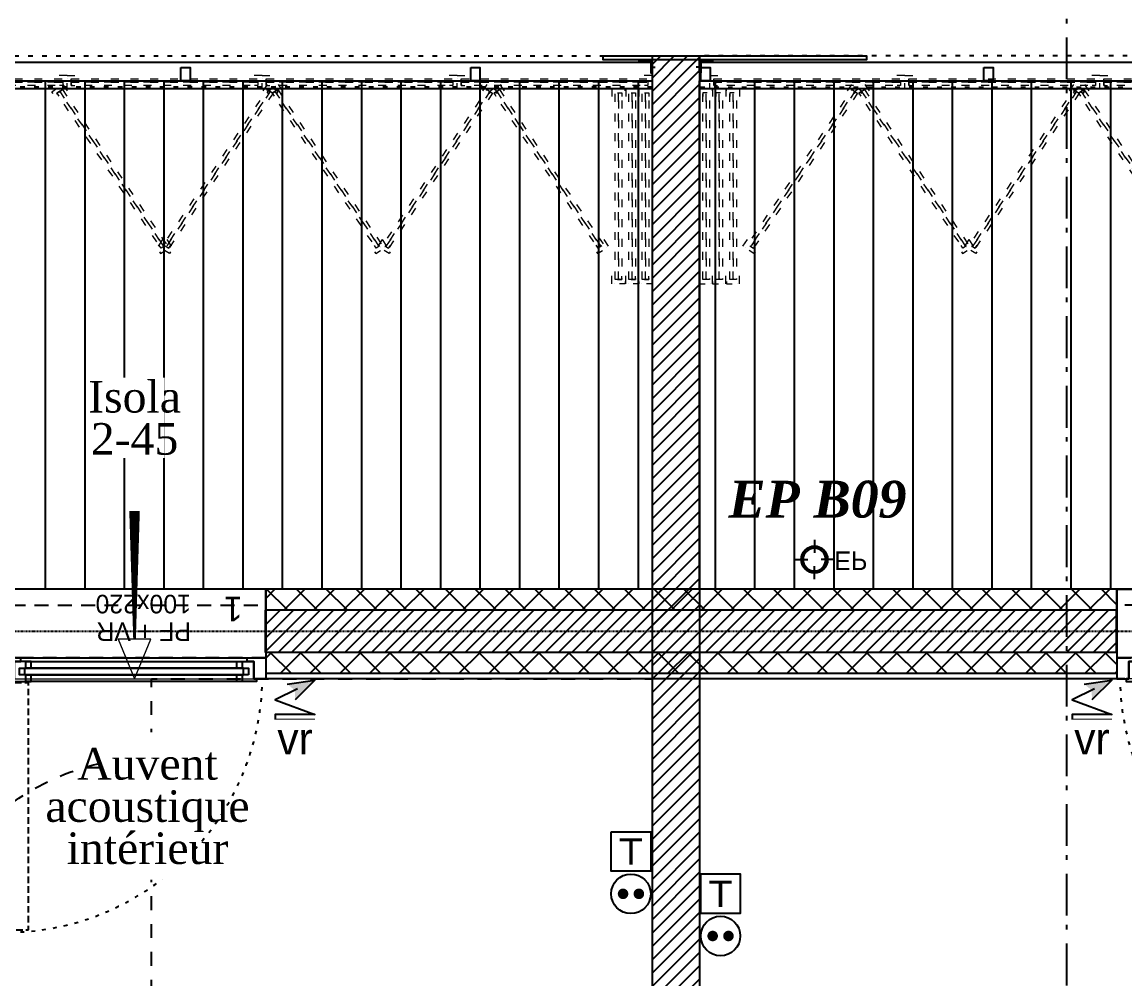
# Model space of a CAD drawing. Header units: centimetres. Extents: x 2191 to 12545, y -680 to 18662.
# Drawn here: x 11043.9 to 11462.5, y 4769.5 to 5132.6 of the extents above; entities that cross this region are included whole.
import ezdxf

# ---------------------------------------------------------------- set-up
doc = ezdxf.new("R2010")
doc.units = ezdxf.units.CM
for name, pattern in [('ACAD_ISO03W100', [0.295276, 0.11811, -0.177165]), ('Style de ligne -1', [0.41664, 0.20828, -0.20836]), ('Style de ligne -14', [0.147638, 0.098425, -0.049213]), ('Style de ligne -17', [0.347222, 0.20828, -0.138942]), ('Style de ligne -18', [0.164042, 0.054681, -0.109361]), ('Style de ligne -5', [0.20828, 0.069425, -0.138855]), ('Style de ligne -6', [1.04164, 0.625, -0.20828, 0.06943, -0.13893]), ('VW-01', [0.41656, 0.20828, -0.20828])]:
    doc.linetypes.add(name, pattern=pattern)
for name, color, linetype in [('B Aménagement intérieur', 252, 'Continuous'), ('B GÈnÈral_Hatch', 252, 'Continuous'), ('B Général', 252, 'Continuous'), ('C ANNOTATIONS-axes horizontaux', 252, 'Style de ligne -1'), ('C ANNOTATIONS-niveaux', 252, 'Continuous'), ('C ANNOTATIONS-prestations', 252, 'Continuous'), ('D SURFACES-shab', 252, 'Continuous'), ('Général', 252, 'Continuous'), ('prlm-EAU-EPEXT', 145, 'Continuous'), ('prlm-VMC', 93, 'Continuous')]:
    doc.layers.add(name, color=color, linetype=linetype)
for name, color, linetype, lineweight in [('B BATI-lumon', 252, 'Continuous', 20), ('prlm-ELEC-CFA', 1, 'Continuous', 25), ('prlm-ELEC-CFO', 1, 'Continuous', 25), ('w_.prlm-EAU-EPEXT', 252, 'Continuous', 18)]:
    doc.layers.add(name, color=color, linetype=linetype, lineweight=lineweight)
doc.styles.add('Eurostile', font='Eurosti.TTF')
doc.styles.add('Eurostile (bold)', font='Eurostib.TTF')
doc.styles.add('prlm-eau-ep', font='timesbi.ttf', dxfattribs={"height": 18})
doc.styles.add('prlm-elec-cfo', font='comic.ttf', dxfattribs={"height": 12})
doc.styles.add('prlm-vmc', font='pala.ttf', dxfattribs={"height": 14})
doc.styles.get("Standard").update_dxf_attribs({"font": 'isocp.shx', "height": 15})
doc.styles.add('Times New Roman (bold italic)', font='timesbi.ttf')
pattern_1 = [(225, (0, 0), (5.656854, -5.656854), []), (315, (0, 0), (-5.656854, -5.656854), [])]
pattern_2 = [(45, (0, 0), (2.4253472, -2.6458333), [])]

# ---------------------------------------------------------------- blocks, each defined once
blk = doc.blocks.new('B 70.Groupe-8-1')
at = {"layer": 'B Général', "linetype": 'Continuous'}
for p, q in [((11301.54, 5117.4), (11966.01, 5117.4)), ((11306.98, 5110.39), (11306.98, 4917.39)), ((11321.98, 5110.39), (11321.98, 4917.39)), ((11336.98, 5110.39), (11336.98, 4917.39)), ((11351.98, 5110.39), (11351.98, 4917.39)), ((11366.98, 5110.39), (11366.98, 4917.39)), ((11381.98, 5110.39), (11381.98, 4917.39)), ((11396.98, 5110.39), (11396.98, 4917.39)), ((11411.98, 5110.39), (11411.98, 4917.39)), ((11426.98, 5110.39), (11426.98, 4917.39)), ((11441.98, 5110.39), (11441.98, 4917.39)), ((11456.98, 5110.39), (11456.98, 4917.39))]:
    blk.add_line(p, q, dxfattribs=at)
at = {"layer": 'B Général', "linetype": 'Style de ligne -5', "ltscale": 25.4, "flags": 128}
blk.add_lwpolyline([(11956.49, 5107.88), (11956.49, 4917.39), (11968.45, 4917.39), (11968.45, 5119.84), (11301.04, 5119.84), (11301.04, 5107.88)], close=True, dxfattribs=at)
at = {"layer": 'B Général', "linetype": 'Continuous', "flags": 128}
for points in [[(11301.54, 5115.34), (11305.04, 5115.34), (11305.04, 5110.34), (11301.54, 5110.34)], [(11408.95, 5115.34), (11412.45, 5115.34), (11412.45, 5110.34), (11408.95, 5110.34)], [(11301.04, 5110.34), (11958.95, 5110.34), (11958.95, 4917.39), (11301.04, 4917.39)]]:
    blk.add_lwpolyline(points, close=True, dxfattribs=at)
blk = doc.blocks.new('B 70.Groupe-9-1')
at = {"layer": 'B Général', "linetype": 'Continuous'}
for p, q in [((10564.87, 5117.4), (11283.04, 5117.4)), ((11052.71, 5110.39), (11052.71, 4917.39)), ((11067.71, 5110.39), (11067.71, 4917.39)), ((11082.71, 5110.39), (11082.71, 4917.39)), ((11097.71, 5110.39), (11097.71, 4917.39)), ((11112.71, 5110.39), (11112.71, 4917.39)), ((11127.71, 5110.39), (11127.71, 4917.39)), ((11142.71, 5110.39), (11142.71, 4917.39)), ((11157.71, 5110.39), (11157.71, 4917.39)), ((11172.71, 5110.39), (11172.71, 4917.39)), ((11187.71, 5110.39), (11187.71, 4917.39)), ((11202.71, 5110.39), (11202.71, 4917.39)), ((11217.71, 5110.39), (11217.71, 4917.39)), ((11232.71, 5110.39), (11232.71, 4917.39)), ((11247.71, 5110.39), (11247.71, 4917.39)), ((11262.71, 5110.39), (11262.71, 4917.39)), ((11277.71, 5110.39), (11277.71, 4917.39))]:
    blk.add_line(p, q, dxfattribs=at)
at = {"layer": 'B Général', "linetype": 'Style de ligne -5', "ltscale": 25.4, "flags": 128}
blk.add_lwpolyline([(10564.87, 5119.84), (11283.04, 5119.84), (11283.04, 5107.88), (10564.87, 5107.88)], close=True, dxfattribs=at)
at = {"layer": 'B Général', "linetype": 'Continuous', "flags": 128}
for points in [[(11104.21, 5115.34), (11107.71, 5115.34), (11107.71, 5110.34), (11104.21, 5110.34)], [(11214.21, 5115.34), (11217.71, 5115.34), (11217.71, 5110.34), (11214.21, 5110.34)], [(10564.87, 5110.34), (11283.04, 5110.34), (11283.04, 4917.39), (10564.87, 4917.39)]]:
    blk.add_lwpolyline(points, close=True, dxfattribs=at)
blk = doc.blocks.new('B 70.Lit 140.190_PMR 1')
at = {"layer": 'B Général', "linetype": 'VW-01', "ltscale": 25.4, "flags": 128}
blk.add_lwpolyline([(-70, -140), (-70, 50), (-190, 50), (-190, -140)], close=True, dxfattribs=at)
at = {"layer": 'B Général', "linetype": 'VW-01', "ltscale": 25.4}
blk.add_arc((-70, 50), 90, 90, 180, dxfattribs=at)
blk = doc.blocks.new('B 70.Groupe-17-1')
at = {"layer": 'D SURFACES-shab', "lineweight": 18, "flags": 128}
blk.add_lwpolyline([(11283.04, 4385.41), (11185.44, 4385.41), (11185.44, 4455.39), (11003.04, 4455.39), (11003.04, 4883.39), (11283.04, 4883.39)], close=True, dxfattribs=at)
at = {"layer": 'B Général', "xscale": -1, "rotation": 90}
blk.add_blockref('B 70.Lit 140.190_PMR 1', (11143.04, 4693.39), dxfattribs=at)
blk = doc.blocks.new('B 70.Groupe-26-1')
at = {"layer": 'D SURFACES-shab', "lineweight": 18, "flags": 128}
blk.add_lwpolyline([(11581.04, 4503.39), (11581.04, 4883.39), (11301.04, 4883.39), (11301.04, 4345.36), (11414.45, 4345.36), (11414.45, 4412.36), (11444.45, 4412.36), (11444.45, 4503.39)], close=True, dxfattribs=at)
at = {"layer": 'B Général', "rotation": 270}
blk.add_blockref('B 70.Lit 140.190_PMR 1', (11441.04, 4693.39), dxfattribs=at)
blk = doc.blocks.new('B 70.PF 100.220 + VR')
at = {"layer": 'B Général', "linetype": 'Continuous'}
for p, q in [((-50, 7), (-50, 17)), ((50, 7), (50, 17))]:
    blk.add_line(p, q, dxfattribs=at)
at = {"layer": 'B Général'}
blk.add_line((45, 9), (-45, 9), dxfattribs=at)
at = {"layer": 'B Général', "linetype": 'Continuous', "lineweight": 35}
for p, q in [((-50, 7), (-50, -9)), ((50, 7), (50, -9))]:
    blk.add_line(p, q, dxfattribs=at)
at = {"layer": 'B Général', "linetype": 'Style de ligne -14', "ltscale": 25.4, "flags": 128}
blk.add_lwpolyline([(47.5, 113.27), (46.5, 113.27), (46.5, 112.27), (40, 112.27), (40, 18.5), (46.5, 18.5), (46.5, 17.5), (47.5, 17.5)], close=True, dxfattribs=at)
at = {"layer": 'B Général', "flags": 128}
for points in [[(-43, 10.5), (-43, 9), (-50, 9), (-50, 17), (-45.5, 17), (-45.5, 10.5)], [(-41, 18), (41, 18), (41, 15.5), (-41, 15.5)], [(43, 10.5), (43, 9), (50, 9), (50, 17), (45.5, 17), (45.5, 10.5)], [(-43.5, 15.5), (43.5, 15.5), (43.5, 13), (-43.5, 13)], [(-41, 13), (41, 13), (41, 10.5), (-41, 10.5)]]:
    blk.add_lwpolyline(points, close=True, dxfattribs=at)
at = {"layer": 'B Général', "linetype": 'Continuous', "flags": 128}
for points in [[(-39, 15.5), (-41.5, 15.5), (-41.5, 13), (-39, 13), (-39, 10.5), (-45.5, 10.5), (-45.5, 17), (-46.5, 17), (-46.5, 18), (-39, 18)], [(39, 15.5), (41.5, 15.5), (41.5, 13), (39, 13), (39, 10.5), (45.5, 10.5), (45.5, 17), (46.5, 17), (46.5, 18), (39, 18)]]:
    blk.add_lwpolyline(points, close=True, dxfattribs=at)
at = {"layer": 'B Général', "linetype": 'Style de ligne -17', "ltscale": 25.4, "flags": 128}
blk.add_lwpolyline([(-50, 9), (50, 9), (50, -11), (-50, -11)], close=True, dxfattribs=at)
at = {"layer": 'B Général', "flags": 128}
blk.add_lwpolyline([(-50, -9), (-50, -17), (50, -17), (50, -9)], dxfattribs=at)
at = {"layer": 'B Général'}
blk.add_circle((47, 17.5), 0.5, dxfattribs=at)
at = {"layer": 'B Général', "linetype": 'Style de ligne -18', "ltscale": 25.4}
blk.add_arc((48.78, 15.78), 97.5, 90.8973, 179.2823, dxfattribs=at)
at = {"layer": 'B Général', "insert": (-21.61, 2.65), "char_height": 7.059, "attachment_point": 1, "rotation": 360, "line_spacing_factor": 0.894142, "style": 'Eurostile'}
blk.add_mtext('PF + VR', dxfattribs=at)
at = {"layer": 'C ANNOTATIONS-prestations', "attachment_point": 1, "rotation": 360, "line_spacing_factor": 0.894142}
for s, insert, char_height, style in [('1', (-41.14, -4.77), 9.41, 'Eurostile (bold)'), ('100x220', (-21.61, -7.83), 7.059, 'Eurostile')]:
    blk.add_mtext(s, dxfattribs=dict(at, insert=insert, char_height=char_height, style=style))
blk = doc.blocks.new('B 70.EP')
at = {"layer": 'B Général', "linetype": 'Continuous'}
for p, q in [((0, 7.5), (0, 2.5)), ((-7.5, 0), (-2.5, 0)), ((7.5, 0), (2.5, 0)), ((0, -7.5), (0, -2.5))]:
    blk.add_line(p, q, dxfattribs=at)
at = {"layer": 'B Général', "linetype": 'Continuous', "flags": 128}
for points in [[(-5, 0, -1), (5, 0, -1)], [(-4.33, 0, -1), (4.33, 0, -1)]]:
    blk.add_lwpolyline(points, format="xyb", close=True, dxfattribs=at)
at = {"layer": 'C ANNOTATIONS-prestations', "insert": (7.5, 3.99), "char_height": 7.059, "attachment_point": 1, "line_spacing_factor": 0.894142, "style": 'Eurostile'}
blk.add_mtext('EP', dxfattribs=at)
blk = doc.blocks.new('B 70.Groupe-38-1')
at = {"layer": 'B Général', "linetype": 'Style de ligne -5', "ltscale": 25.4}
for p, q in [((11282.54, 5115.59), (11284.25, 5115.59)), ((11301.54, 5115.59), (11299.83, 5115.59))]:
    blk.add_line(p, q, dxfattribs=at)
at = {"layer": 'B Général', "linetype": 'Continuous', "flags": 128}
for points in [[(11264.48, 5119.84), (11364.48, 5119.84), (11364.48, 5118.34), (11264.48, 5118.34)], [(11283.04, 5114.5), (11283.04, 5118.34), (11278.04, 5118.34), (11278.04, 5117.84), (11282.54, 5117.84), (11282.54, 5113.34), (11283.04, 5113.34)], [(11301.04, 5114.5), (11301.04, 5118.34), (11306.04, 5118.34), (11306.04, 5117.84), (11301.54, 5117.84), (11301.54, 5113.34), (11301.04, 5113.34)]]:
    blk.add_lwpolyline(points, close=True, dxfattribs=at)
blk = doc.blocks.new('B 70.w_.xi.epext')
at = {"layer": 'w_.prlm-EAU-EPEXT', "linetype": 'Continuous', "lineweight": 18}
blk.add_circle((0, 0), 5, dxfattribs=at)
blk = doc.blocks.new('B 70.Groupe-42-1')
at = {"layer": 'w_.prlm-EAU-EPEXT'}
blk.add_blockref('B 70.w_.xi.epext', (11344.68, 4928.64), dxfattribs=at)
at = {"layer": 'w_.prlm-EAU-EPEXT', "insert": (11312.05, 4958.55), "char_height": 13.989, "width": 86.1947, "attachment_point": 1, "line_spacing_factor": 1.004802, "style": 'Times New Roman (bold italic)'}
blk.add_mtext('EP B09', dxfattribs=at)
blk = doc.blocks.new('B 70.Groupe-95-1')
at = {"layer": 'B BATI-lumon', "linetype": 'ACAD_ISO03W100', "ltscale": 25.4, "flags": 128}
for points in [[(11452.97, 5112.35), (11456.47, 5112.35), (11456.47, 5111.11), (11454.55, 5111.11), (11454.55, 5108.61), (11456.47, 5108.61), (11456.47, 5107.35), (11452.97, 5107.35), (11452.97, 5111.35), (11452.97, 5111.35)], [(11454.55, 5111.11), (11525.39, 5111.11), (11525.39, 5109.86), (11454.55, 5109.86)], [(11526.97, 5112.35), (11523.47, 5112.35), (11523.47, 5111.11), (11525.39, 5111.11), (11525.39, 5108.61), (11523.47, 5108.61), (11523.47, 5107.35), (11526.97, 5107.35), (11526.97, 5111.35), (11526.97, 5111.35)], [(11454.55, 5109.86), (11525.39, 5109.86), (11525.39, 5108.61), (11454.55, 5108.61)]]:
    blk.add_lwpolyline(points, close=True, dxfattribs=at)
blk = doc.blocks.new('B 70.Groupe-96-1')
at = {"layer": 'B BATI-lumon', "linetype": 'ACAD_ISO03W100', "ltscale": 25.4, "flags": 128}
for points in [[(11378.97, 5112.35), (11382.47, 5112.35), (11382.47, 5111.11), (11380.55, 5111.11), (11380.55, 5108.61), (11382.47, 5108.61), (11382.47, 5107.35), (11378.97, 5107.35), (11378.97, 5111.35), (11378.97, 5111.35)], [(11380.55, 5111.11), (11451.39, 5111.11), (11451.39, 5109.86), (11380.55, 5109.86)], [(11452.97, 5112.35), (11449.47, 5112.35), (11449.47, 5111.11), (11451.39, 5111.11), (11451.39, 5108.61), (11449.47, 5108.61), (11449.47, 5107.35), (11452.97, 5107.35), (11452.97, 5111.35), (11452.97, 5111.35)], [(11380.55, 5109.86), (11451.39, 5109.86), (11451.39, 5108.61), (11380.55, 5108.61)]]:
    blk.add_lwpolyline(points, close=True, dxfattribs=at)
blk = doc.blocks.new('B 70.Groupe-97-1')
at = {"layer": 'B BATI-lumon', "linetype": 'ACAD_ISO03W100', "ltscale": 25.4, "flags": 128}
for points in [[(11304.97, 5112.35), (11308.47, 5112.35), (11308.47, 5111.11), (11306.55, 5111.11), (11306.55, 5108.61), (11308.47, 5108.61), (11308.47, 5107.35), (11304.97, 5107.35), (11304.97, 5111.35), (11304.97, 5111.35)], [(11306.55, 5111.11), (11377.39, 5111.11), (11377.39, 5109.86), (11306.55, 5109.86)], [(11378.97, 5112.35), (11375.47, 5112.35), (11375.47, 5111.11), (11377.39, 5111.11), (11377.39, 5108.61), (11375.47, 5108.61), (11375.47, 5107.35), (11378.97, 5107.35), (11378.97, 5111.35), (11378.97, 5111.35)], [(11306.55, 5109.86), (11377.39, 5109.86), (11377.39, 5108.61), (11306.55, 5108.61)]]:
    blk.add_lwpolyline(points, close=True, dxfattribs=at)
blk = doc.blocks.new('B 70.Groupe-98-1')
at = {"layer": 'B BATI-lumon', "linetype": 'ACAD_ISO03W100', "ltscale": 25.4, "flags": 128}
for points in [[(11306.04, 5107.35), (11306.04, 5103.85), (11304.8, 5103.85), (11304.8, 5105.77), (11302.3, 5105.77), (11302.3, 5103.85), (11301.04, 5103.85), (11301.04, 5107.35), (11305.04, 5107.35), (11305.04, 5107.35)], [(11302.3, 5034.93), (11302.3, 5105.77), (11303.55, 5105.77), (11303.55, 5034.93)], [(11303.55, 5034.93), (11303.55, 5105.77), (11304.8, 5105.77), (11304.8, 5034.93)], [(11306.04, 5033.35), (11306.04, 5036.85), (11304.8, 5036.85), (11304.8, 5034.93), (11302.3, 5034.93), (11302.3, 5036.85), (11301.04, 5036.85), (11301.04, 5033.35), (11305.04, 5033.35), (11305.04, 5033.35)]]:
    blk.add_lwpolyline(points, close=True, dxfattribs=at)
blk = doc.blocks.new('B 70.Groupe-99-1')
at = {"layer": 'B BATI-lumon', "linetype": 'ACAD_ISO03W100', "ltscale": 25.4, "flags": 128}
for points in [[(11311.04, 5107.35), (11311.04, 5103.85), (11309.8, 5103.85), (11309.8, 5105.77), (11307.3, 5105.77), (11307.3, 5103.85), (11306.04, 5103.85), (11306.04, 5107.35), (11310.04, 5107.35), (11310.04, 5107.35)], [(11307.3, 5034.93), (11307.3, 5105.77), (11308.55, 5105.77), (11308.55, 5034.93)], [(11308.55, 5034.93), (11308.55, 5105.77), (11309.8, 5105.77), (11309.8, 5034.93)], [(11311.04, 5033.35), (11311.04, 5036.85), (11309.8, 5036.85), (11309.8, 5034.93), (11307.3, 5034.93), (11307.3, 5036.85), (11306.04, 5036.85), (11306.04, 5033.35), (11310.04, 5033.35), (11310.04, 5033.35)]]:
    blk.add_lwpolyline(points, close=True, dxfattribs=at)
blk = doc.blocks.new('B 70.Groupe-100-1')
at = {"layer": 'B BATI-lumon', "linetype": 'ACAD_ISO03W100', "ltscale": 25.4, "flags": 128}
for points in [[(11316.29, 5107.35), (11316.29, 5103.85), (11315.05, 5103.85), (11315.05, 5105.77), (11312.55, 5105.77), (11312.55, 5103.85), (11311.29, 5103.85), (11311.29, 5107.35), (11315.29, 5107.35), (11315.29, 5107.35)], [(11312.55, 5034.93), (11312.55, 5105.77), (11313.8, 5105.77), (11313.8, 5034.93)], [(11313.8, 5034.93), (11313.8, 5105.77), (11315.05, 5105.77), (11315.05, 5034.93)], [(11316.29, 5033.35), (11316.29, 5036.85), (11315.05, 5036.85), (11315.05, 5034.93), (11312.55, 5034.93), (11312.55, 5036.85), (11311.29, 5036.85), (11311.29, 5033.35), (11315.29, 5033.35), (11315.29, 5033.35)]]:
    blk.add_lwpolyline(points, close=True, dxfattribs=at)
blk = doc.blocks.new('B 70.Groupe-101-1')
at = {"layer": 'B BATI-lumon', "linetype": 'ACAD_ISO03W100', "ltscale": 25.4, "flags": 128}
for points in [[(11359.98, 5106.3), (11320.48, 5047.49), (11319.44, 5048.18), (11358.94, 5107)], [(11358.79, 5109), (11356.84, 5106.09), (11357.87, 5105.4), (11358.94, 5107), (11361.02, 5105.6), (11359.95, 5104), (11360.99, 5103.3), (11362.94, 5106.21), (11359.62, 5108.44), (11359.62, 5108.44)], [(11361.02, 5105.6), (11321.51, 5046.79), (11320.48, 5047.49), (11359.98, 5106.3)], [(11317.53, 5047.57), (11319.48, 5050.47), (11320.51, 5049.78), (11319.44, 5048.18), (11321.52, 5046.79), (11322.59, 5048.38), (11323.63, 5047.68), (11321.68, 5044.78), (11318.36, 5047.01), (11318.36, 5047.01)]]:
    blk.add_lwpolyline(points, close=True, dxfattribs=at)
blk = doc.blocks.new('B 70.Groupe-102-1')
at = {"layer": 'B BATI-lumon', "linetype": 'ACAD_ISO03W100', "ltscale": 25.4, "flags": 128}
for points in [[(11363.77, 5109), (11365.72, 5106.09), (11364.69, 5105.4), (11363.62, 5107), (11361.54, 5105.6), (11362.61, 5104), (11361.57, 5103.3), (11359.62, 5106.21), (11362.94, 5108.44), (11362.94, 5108.44)], [(11363.62, 5107), (11403.12, 5048.18), (11402.08, 5047.49), (11362.58, 5106.3)], [(11362.58, 5106.3), (11402.08, 5047.49), (11401.04, 5046.79), (11361.54, 5105.6)], [(11405.03, 5047.57), (11403.08, 5050.47), (11402.05, 5049.78), (11403.12, 5048.18), (11401.04, 5046.79), (11399.97, 5048.38), (11398.93, 5047.68), (11400.88, 5044.78), (11404.2, 5047.01), (11404.2, 5047.01)]]:
    blk.add_lwpolyline(points, close=True, dxfattribs=at)
blk = doc.blocks.new('B 70.Groupe-103-1')
at = {"layer": 'B BATI-lumon', "linetype": 'ACAD_ISO03W100', "ltscale": 25.4, "flags": 128}
for points in [[(11444.15, 5106.3), (11404.65, 5047.49), (11403.62, 5048.18), (11443.12, 5107)], [(11442.97, 5109), (11441.01, 5106.09), (11442.04, 5105.4), (11443.12, 5107), (11445.19, 5105.6), (11444.12, 5104), (11445.17, 5103.3), (11447.12, 5106.21), (11443.8, 5108.44), (11443.8, 5108.44)], [(11445.19, 5105.6), (11405.69, 5046.79), (11404.65, 5047.49), (11444.15, 5106.3)], [(11401.71, 5047.57), (11403.66, 5050.47), (11404.69, 5049.78), (11403.62, 5048.18), (11405.69, 5046.79), (11406.77, 5048.38), (11407.81, 5047.68), (11405.86, 5044.78), (11402.54, 5047.01), (11402.54, 5047.01)]]:
    blk.add_lwpolyline(points, close=True, dxfattribs=at)
blk = doc.blocks.new('B 70.Groupe-104-1')
at = {"layer": 'B BATI-lumon', "linetype": 'ACAD_ISO03W100', "ltscale": 25.4, "flags": 128}
for points in [[(11447.12, 5109), (11449.07, 5106.09), (11448.04, 5105.4), (11446.97, 5107), (11444.89, 5105.6), (11445.96, 5104), (11444.92, 5103.3), (11442.97, 5106.21), (11446.29, 5108.44), (11446.29, 5108.44)], [(11446.97, 5107), (11486.47, 5048.18), (11485.43, 5047.49), (11445.93, 5106.3)], [(11445.93, 5106.3), (11485.43, 5047.49), (11484.39, 5046.79), (11444.89, 5105.6)], [(11488.38, 5047.57), (11486.43, 5050.47), (11485.39, 5049.78), (11486.47, 5048.18), (11484.39, 5046.79), (11483.32, 5048.38), (11482.27, 5047.68), (11484.23, 5044.78), (11487.55, 5047.01), (11487.55, 5047.01)]]:
    blk.add_lwpolyline(points, close=True, dxfattribs=at)
blk = doc.blocks.new('B 70.Groupe-113-1')
at = {"layer": 'B BATI-lumon'}
for name in ['B 70.Groupe-97-1', 'B 70.Groupe-96-1', 'B 70.Groupe-95-1', 'B 70.Groupe-98-1', 'B 70.Groupe-99-1', 'B 70.Groupe-100-1', 'B 70.Groupe-101-1', 'B 70.Groupe-102-1', 'B 70.Groupe-103-1', 'B 70.Groupe-104-1']:
    blk.add_blockref(name, (0, 0), dxfattribs=at)
blk = doc.blocks.new('B 70.Groupe-142-1')
at = {"layer": 'B BATI-lumon', "linetype": 'ACAD_ISO03W100', "ltscale": 25.4, "flags": 128}
for points in [[(10987.04, 5112.35), (10990.54, 5112.35), (10990.54, 5111.11), (10988.62, 5111.11), (10988.62, 5108.61), (10990.54, 5108.61), (10990.54, 5107.35), (10987.04, 5107.35), (10987.04, 5111.35), (10987.04, 5111.35)], [(10988.62, 5111.11), (11059.47, 5111.11), (11059.47, 5109.86), (10988.62, 5109.86)], [(11061.04, 5112.35), (11057.54, 5112.35), (11057.54, 5111.11), (11059.47, 5111.11), (11059.47, 5108.61), (11057.54, 5108.61), (11057.54, 5107.35), (11061.04, 5107.35), (11061.04, 5111.35), (11061.04, 5111.35)], [(10988.62, 5109.86), (11059.47, 5109.86), (11059.47, 5108.61), (10988.62, 5108.61)]]:
    blk.add_lwpolyline(points, close=True, dxfattribs=at)
blk = doc.blocks.new('B 70.Groupe-143-1')
at = {"layer": 'B BATI-lumon', "linetype": 'ACAD_ISO03W100', "ltscale": 25.4, "flags": 128}
for points in [[(11061.04, 5112.35), (11064.54, 5112.35), (11064.54, 5111.11), (11062.62, 5111.11), (11062.62, 5108.61), (11064.54, 5108.61), (11064.54, 5107.35), (11061.04, 5107.35), (11061.04, 5111.35), (11061.04, 5111.35)], [(11062.62, 5111.11), (11133.47, 5111.11), (11133.47, 5109.86), (11062.62, 5109.86)], [(11135.04, 5112.35), (11131.54, 5112.35), (11131.54, 5111.11), (11133.47, 5111.11), (11133.47, 5108.61), (11131.54, 5108.61), (11131.54, 5107.35), (11135.04, 5107.35), (11135.04, 5111.35), (11135.04, 5111.35)], [(11062.62, 5109.86), (11133.47, 5109.86), (11133.47, 5108.61), (11062.62, 5108.61)]]:
    blk.add_lwpolyline(points, close=True, dxfattribs=at)
blk = doc.blocks.new('B 70.Groupe-144-1')
at = {"layer": 'B BATI-lumon', "linetype": 'ACAD_ISO03W100', "ltscale": 25.4, "flags": 128}
for points in [[(11135.04, 5112.35), (11138.54, 5112.35), (11138.54, 5111.11), (11136.62, 5111.11), (11136.62, 5108.61), (11138.54, 5108.61), (11138.54, 5107.35), (11135.04, 5107.35), (11135.04, 5111.35), (11135.04, 5111.35)], [(11136.62, 5111.11), (11207.47, 5111.11), (11207.47, 5109.86), (11136.62, 5109.86)], [(11209.04, 5112.35), (11205.54, 5112.35), (11205.54, 5111.11), (11207.47, 5111.11), (11207.47, 5108.61), (11205.54, 5108.61), (11205.54, 5107.35), (11209.04, 5107.35), (11209.04, 5111.35), (11209.04, 5111.35)], [(11136.62, 5109.86), (11207.47, 5109.86), (11207.47, 5108.61), (11136.62, 5108.61)]]:
    blk.add_lwpolyline(points, close=True, dxfattribs=at)
blk = doc.blocks.new('B 70.Groupe-145-1')
at = {"layer": 'B BATI-lumon', "linetype": 'ACAD_ISO03W100', "ltscale": 25.4, "flags": 128}
for points in [[(11209.04, 5112.35), (11212.54, 5112.35), (11212.54, 5111.11), (11210.62, 5111.11), (11210.62, 5108.61), (11212.54, 5108.61), (11212.54, 5107.35), (11209.04, 5107.35), (11209.04, 5111.35), (11209.04, 5111.35)], [(11210.62, 5111.11), (11281.47, 5111.11), (11281.47, 5109.86), (11210.62, 5109.86)], [(11283.04, 5112.35), (11279.54, 5112.35), (11279.54, 5111.11), (11281.47, 5111.11), (11281.47, 5108.61), (11279.54, 5108.61), (11279.54, 5107.35), (11283.04, 5107.35), (11283.04, 5111.35), (11283.04, 5111.35)], [(11210.62, 5109.86), (11281.47, 5109.86), (11281.47, 5108.61), (11210.62, 5108.61)]]:
    blk.add_lwpolyline(points, close=True, dxfattribs=at)
blk = doc.blocks.new('B 70.Groupe-146-1')
at = {"layer": 'B BATI-lumon', "linetype": 'ACAD_ISO03W100', "ltscale": 25.4, "flags": 128}
for points in [[(11278.04, 5107.35), (11278.04, 5103.85), (11279.28, 5103.85), (11279.28, 5105.77), (11281.79, 5105.77), (11281.79, 5103.85), (11283.04, 5103.85), (11283.04, 5107.35), (11279.04, 5107.35), (11279.04, 5107.35)], [(11279.28, 5034.93), (11279.28, 5105.77), (11280.53, 5105.77), (11280.53, 5034.93)], [(11280.53, 5034.93), (11280.53, 5105.77), (11281.78, 5105.77), (11281.78, 5034.93)], [(11278.04, 5033.35), (11278.04, 5036.85), (11279.28, 5036.85), (11279.28, 5034.93), (11281.79, 5034.93), (11281.79, 5036.85), (11283.04, 5036.85), (11283.04, 5033.35), (11279.04, 5033.35), (11279.04, 5033.35)]]:
    blk.add_lwpolyline(points, close=True, dxfattribs=at)
blk = doc.blocks.new('B 70.Groupe-147-1')
at = {"layer": 'B BATI-lumon', "linetype": 'ACAD_ISO03W100', "ltscale": 25.4, "flags": 128}
for points in [[(11273.04, 5107.35), (11273.04, 5103.85), (11274.28, 5103.85), (11274.28, 5105.77), (11276.79, 5105.77), (11276.79, 5103.85), (11278.04, 5103.85), (11278.04, 5107.35), (11274.04, 5107.35), (11274.04, 5107.35)], [(11274.28, 5034.93), (11274.28, 5105.77), (11275.53, 5105.77), (11275.53, 5034.93)], [(11275.53, 5034.93), (11275.53, 5105.77), (11276.78, 5105.77), (11276.78, 5034.93)], [(11273.04, 5033.35), (11273.04, 5036.85), (11274.28, 5036.85), (11274.28, 5034.93), (11276.79, 5034.93), (11276.79, 5036.85), (11278.04, 5036.85), (11278.04, 5033.35), (11274.04, 5033.35), (11274.04, 5033.35)]]:
    blk.add_lwpolyline(points, close=True, dxfattribs=at)
blk = doc.blocks.new('B 70.Groupe-148-1')
at = {"layer": 'B BATI-lumon', "linetype": 'ACAD_ISO03W100', "ltscale": 25.4, "flags": 128}
for points in [[(11267.79, 5107.35), (11267.79, 5103.85), (11269.03, 5103.85), (11269.03, 5105.77), (11271.54, 5105.77), (11271.54, 5103.85), (11272.79, 5103.85), (11272.79, 5107.35), (11268.79, 5107.35), (11268.79, 5107.35)], [(11269.03, 5034.93), (11269.03, 5105.77), (11270.28, 5105.77), (11270.28, 5034.93)], [(11270.28, 5034.93), (11270.28, 5105.77), (11271.53, 5105.77), (11271.53, 5034.93)], [(11267.79, 5033.35), (11267.79, 5036.85), (11269.03, 5036.85), (11269.03, 5034.93), (11271.54, 5034.93), (11271.54, 5036.85), (11272.79, 5036.85), (11272.79, 5033.35), (11268.79, 5033.35), (11268.79, 5033.35)]]:
    blk.add_lwpolyline(points, close=True, dxfattribs=at)
blk = doc.blocks.new('B 70.Groupe-149-1')
at = {"layer": 'B BATI-lumon', "linetype": 'ACAD_ISO03W100', "ltscale": 25.4, "flags": 128}
for points in [[(11225.3, 5109), (11227.25, 5106.09), (11226.22, 5105.4), (11225.14, 5106.99), (11223.07, 5105.6), (11224.14, 5104), (11223.1, 5103.3), (11221.14, 5106.21), (11224.46, 5108.44), (11224.46, 5108.44)], [(11225.14, 5106.99), (11264.64, 5048.18), (11263.61, 5047.49), (11224.11, 5106.3)], [(11224.11, 5106.3), (11263.61, 5047.49), (11262.57, 5046.79), (11223.07, 5105.6)], [(11266.55, 5047.57), (11264.6, 5050.47), (11263.57, 5049.78), (11264.64, 5048.18), (11262.57, 5046.79), (11261.49, 5048.38), (11260.45, 5047.68), (11262.4, 5044.78), (11265.72, 5047.01), (11265.72, 5047.01)]]:
    blk.add_lwpolyline(points, close=True, dxfattribs=at)
blk = doc.blocks.new('B 70.Groupe-150-1')
at = {"layer": 'B BATI-lumon', "linetype": 'ACAD_ISO03W100', "ltscale": 25.4, "flags": 128}
for points in [[(11221.5, 5106.3), (11182, 5047.49), (11180.96, 5048.18), (11220.46, 5106.99)], [(11220.31, 5109), (11218.36, 5106.09), (11219.39, 5105.4), (11220.46, 5106.99), (11222.54, 5105.6), (11221.47, 5104), (11222.51, 5103.3), (11224.46, 5106.21), (11221.14, 5108.44), (11221.14, 5108.44)], [(11222.54, 5105.6), (11183.04, 5046.79), (11182, 5047.49), (11221.5, 5106.3)], [(11179.05, 5047.57), (11181.01, 5050.47), (11182.04, 5049.78), (11180.96, 5048.18), (11183.04, 5046.79), (11184.11, 5048.38), (11185.16, 5047.68), (11183.21, 5044.78), (11179.89, 5047.01), (11179.89, 5047.01)]]:
    blk.add_lwpolyline(points, close=True, dxfattribs=at)
blk = doc.blocks.new('B 70.Groupe-151-1')
at = {"layer": 'B BATI-lumon', "linetype": 'ACAD_ISO03W100', "ltscale": 25.4, "flags": 128}
for points in [[(11141.12, 5109), (11143.07, 5106.09), (11142.04, 5105.4), (11140.97, 5106.99), (11138.89, 5105.6), (11139.96, 5104), (11138.92, 5103.3), (11136.97, 5106.21), (11140.29, 5108.44), (11140.29, 5108.44)], [(11140.97, 5106.99), (11180.47, 5048.18), (11179.43, 5047.49), (11139.93, 5106.3)], [(11139.93, 5106.3), (11179.43, 5047.49), (11178.39, 5046.79), (11138.89, 5105.6)], [(11182.38, 5047.57), (11180.43, 5050.47), (11179.4, 5049.78), (11180.47, 5048.18), (11178.39, 5046.79), (11177.32, 5048.38), (11176.27, 5047.68), (11178.23, 5044.78), (11181.55, 5047.01), (11181.55, 5047.01)]]:
    blk.add_lwpolyline(points, close=True, dxfattribs=at)
blk = doc.blocks.new('B 70.Groupe-152-1')
at = {"layer": 'B BATI-lumon', "linetype": 'ACAD_ISO03W100', "ltscale": 25.4, "flags": 128}
for points in [[(11138.15, 5106.3), (11098.65, 5047.49), (11097.62, 5048.18), (11137.12, 5106.99)], [(11136.97, 5109), (11135.01, 5106.09), (11136.05, 5105.4), (11137.12, 5106.99), (11139.2, 5105.6), (11138.12, 5104), (11139.17, 5103.3), (11141.12, 5106.21), (11137.8, 5108.44), (11137.8, 5108.44)], [(11139.19, 5105.6), (11099.69, 5046.79), (11098.65, 5047.49), (11138.15, 5106.3)], [(11095.71, 5047.57), (11097.66, 5050.47), (11098.69, 5049.78), (11097.62, 5048.18), (11099.69, 5046.79), (11100.77, 5048.38), (11101.81, 5047.68), (11099.86, 5044.78), (11096.54, 5047.01), (11096.54, 5047.01)]]:
    blk.add_lwpolyline(points, close=True, dxfattribs=at)
blk = doc.blocks.new('B 70.Groupe-153-1')
at = {"layer": 'B BATI-lumon', "linetype": 'ACAD_ISO03W100', "ltscale": 25.4, "flags": 128}
for points in [[(11059.43, 5109), (11061.38, 5106.09), (11060.35, 5105.4), (11059.28, 5106.99), (11057.2, 5105.6), (11058.27, 5104), (11057.23, 5103.3), (11055.28, 5106.21), (11058.6, 5108.44), (11058.6, 5108.44)], [(11059.28, 5106.99), (11098.78, 5048.18), (11097.74, 5047.49), (11058.24, 5106.3)], [(11058.24, 5106.3), (11097.74, 5047.49), (11096.7, 5046.79), (11057.2, 5105.6)], [(11100.69, 5047.57), (11098.74, 5050.47), (11097.71, 5049.78), (11098.78, 5048.18), (11096.7, 5046.79), (11095.63, 5048.38), (11094.59, 5047.68), (11096.54, 5044.78), (11099.86, 5047.01), (11099.86, 5047.01)]]:
    blk.add_lwpolyline(points, close=True, dxfattribs=at)
blk = doc.blocks.new('B 70.Groupe-166-1')
at = {"layer": 'B BATI-lumon'}
for name in ['B 70.Groupe-142-1', 'B 70.Groupe-143-1', 'B 70.Groupe-144-1', 'B 70.Groupe-145-1', 'B 70.Groupe-113-1', 'B 70.Groupe-153-1', 'B 70.Groupe-152-1', 'B 70.Groupe-151-1', 'B 70.Groupe-150-1', 'B 70.Groupe-149-1', 'B 70.Groupe-148-1', 'B 70.Groupe-147-1', 'B 70.Groupe-146-1']:
    blk.add_blockref(name, (0, 0), dxfattribs=at)
blk = doc.blocks.new('xi.EA')
at = {"layer": 'prlm-VMC', "color": 0, "linetype": 'ByBlock', "lineweight": 5, "flags": 128}
blk.add_lwpolyline([(-6.17, -15), (6.17, -15), (0, 0)], close=True, dxfattribs=at)
at = {"layer": 'prlm-VMC', "color": 0, "linetype": 'ByBlock', "lineweight": -2, "flags": 128}
blk.add_lwpolyline([(0, -15, 1, 4, 0), (0, -63.63, 1, 1, 0)], format="xyseb", dxfattribs=at)
at = {"layer": 'prlm-VMC', "color": 0, "linetype": 'ByBlock', "lineweight": 5}
blk.add_solid([(0, 0), (6.17, -15), (-6.17, -15), (0, 0)], dxfattribs=at)
blk = doc.blocks.new('xi.epext')
at = {"layer": 'prlm-EAU-EPEXT', "color": 0, "linetype": 'ByBlock', "lineweight": -2}
blk.add_circle((0, 0), 5, dxfattribs=at)
blk = doc.blocks.new('xi.PC')
at = {"color": 0, "lineweight": 5}
blk.add_wipeout([(-7.5, -7.5), (7.5, -7.5), (7.5, 7.5), (-7.5, 7.5)], dxfattribs=at).dxf.layer = 'prlm-ELEC-CFO'
at = {"layer": 'prlm-ELEC-CFO', "color": 0, "linetype": 'ByBlock', "lineweight": 5, "const_width": 2}
for points in [[(-4, 0, 1), (-2, 0, 1)], [(2, 0, 1), (4, 0, 1)]]:
    blk.add_lwpolyline(points, format="xyb", close=True, dxfattribs=at)
at = {"layer": 'prlm-ELEC-CFO', "color": 0, "linetype": 'ByBlock', "lineweight": -2}
blk.add_circle((0, 0), 7.5, dxfattribs=at)
blk = doc.blocks.new('xi.TEL')
at = {"layer": 'prlm-ELEC-CFA', "color": 0, "linetype": 'ByBlock', "lineweight": -2, "flags": 128}
blk.add_lwpolyline([(-7.5, 7.5), (7.5, 7.5), (7.5, -7.5), (-7.5, -7.5)], close=True, dxfattribs=at)
at = {"layer": 'prlm-ELEC-CFA', "color": 0, "linetype": 'ByBlock', "insert": (0, 0), "char_height": 10, "width": 11.36, "attachment_point": 5}
blk.add_mtext('{\\fVerdana|b0|i0|c0|p34;T}', dxfattribs=at)
blk = doc.blocks.new('xi.VR')
at = {"layer": 'prlm-ELEC-CFO', "lineweight": 5}
blk.add_hatch(color=0, dxfattribs=at).paths.add_polyline_path([(-3, 6), (-0.1, 3.7), (0, 0), (7.5, 7.5)])
at = {"layer": 'prlm-ELEC-CFO', "color": 0}
for points in [[(0.95, 4.23), (-7.5, 0), (7.5, -5.5), (-7.5, -5.5), (-7.5, -7.5), (7.5, -7.5)], [(-3, 6), (7.5, 7.5), (0, 0)]]:
    blk.add_lwpolyline(points, dxfattribs=at)

msp = doc.modelspace()

# ---------------------------------------------------------------- hatches: boundary and pattern name
at = {"layer": 'B GÈnÈral_Hatch', "linetype": 'Continuous'}
h = msp.add_hatch(dxfattribs=at)
h.set_pattern_fill('50_BETON', color=256, style=0, pattern_type=2)
h.set_pattern_definition(pattern_2)
h.paths.add_polyline_path([(11283.04, 4335.36), (11301.04, 4335.36), (11301.04, 5119.84), (11283.04, 5119.84)])
h = msp.add_hatch(dxfattribs=at)
h.set_pattern_fill('02_ISOLANT', color=256, angle=180, style=0, pattern_type=2)
h.set_pattern_definition(pattern_1)
h.paths.add_polyline_path([(11459.45, 4909.39), (11459.45, 4917.39), (11136.44, 4917.39), (11136.44, 4909.39)])
h = msp.add_hatch(dxfattribs=at)
h.set_pattern_fill('50_BETON', color=256, style=0, pattern_type=2)
h.set_pattern_definition(pattern_2)
h.paths.add_polyline_path([(11459.45, 4893.39), (11459.45, 4909.39), (11136.44, 4909.39), (11136.44, 4893.39)])
h = msp.add_hatch(dxfattribs=at)
h.set_pattern_fill('02_ISOLANT', color=256, angle=180, style=0, pattern_type=2)
h.set_pattern_definition(pattern_1)
h.paths.add_polyline_path([(11459.45, 4885.39), (11459.45, 4893.39), (11136.44, 4893.39), (11136.44, 4885.39)])

# ---------------------------------------------------------------- linework, layer by layer
at = {"layer": 'B Général', "linetype": 'Continuous', "lineweight": 18}
for p, q in [((11283.04, 5119.84), (11283.04, 4335.36)), ((11301.04, 5119.84), (11301.04, 4335.36)), ((11459.45, 4909.39), (11136.44, 4909.39)), ((11459.45, 4893.39), (11136.44, 4893.39))]:
    msp.add_line(p, q, dxfattribs=at)
at = {"layer": 'B Général', "linetype": 'Continuous'}
for p, q in [((11283.04, 5119.84), (11283.04, 4345.36)), ((11283.04, 5119.84), (11301.04, 5119.84)), ((11301.04, 5119.84), (11301.04, 4345.36)), ((11459.45, 4917.39), (11136.44, 4917.39)), ((11136.44, 4917.39), (11136.44, 4883.39)), ((11459.45, 4917.39), (11136.44, 4917.39)), ((11459.45, 4917.39), (11459.45, 4883.39)), ((11459.45, 4909.39), (11136.44, 4909.39)), ((11459.45, 4893.39), (11136.44, 4893.39)), ((11459.45, 4885.39), (11136.44, 4885.39)), ((11459.45, 4885.39), (11136.44, 4885.39)), ((11459.45, 4883.39), (11136.44, 4883.39)), ((11459.45, 4883.39), (11136.44, 4883.39))]:
    msp.add_line(p, q, dxfattribs=at)
at = {"layer": 'C ANNOTATIONS-axes horizontaux', "linetype": 'Style de ligne -6', "ltscale": 25.4}
msp.add_line((11440.45, 3285.39), (11440.45, 5820.39), dxfattribs=at)
at = {"layer": 'C ANNOTATIONS-axes horizontaux'}
msp.add_line((12370.81, 4901.39), (2960.81, 4901.39), dxfattribs=at)
msp.add_line((12370.81, 4901.39), (2960.81, 4901.39), dxfattribs=at)
at = {"layer": 'C ANNOTATIONS-niveaux', "linetype": 'Style de ligne -6', "ltscale": 25.4}
msp.add_line((11440.45, 3285.39), (11440.45, 5820.39), dxfattribs=at)
at = {"layer": 'D SURFACES-shab', "linetype": 'Continuous', "flags": 128}
for points in [[(11283.04, 4917.39), (10564.87, 4917.39), (10564.87, 5107.39), (11283.04, 5107.39)], [(11955.45, 4917.39), (11301.04, 4917.39), (11301.04, 5107.39), (11955.45, 5107.39)]]:
    msp.add_lwpolyline(points, close=True, dxfattribs=at)

# ---------------------------------------------------------------- block references
at = {"layer": 'B Aménagement intérieur'}
for name in ['B 70.Groupe-17-1', 'B 70.Groupe-26-1']:
    msp.add_blockref(name, (0, 0), dxfattribs=at)
at = {"layer": 'B BATI-lumon'}
msp.add_blockref('B 70.Groupe-166-1', (0, 0), dxfattribs=at)
at = {"layer": 'B Général'}
for name in ['B 70.Groupe-9-1', 'B 70.Groupe-38-1', 'B 70.Groupe-8-1']:
    msp.add_blockref(name, (0, 0), dxfattribs=at)
at = {"layer": 'B Général', "xscale": -1, "rotation": 180}
for name, p in [('B 70.EP', (11344.68, 4928.64)), ('B 70.PF 100.220 + VR', (11509.45, 4900.39))]:
    msp.add_blockref(name, p, dxfattribs=at)
at = {"layer": 'B Général', "rotation": 180}
msp.add_blockref('B 70.PF 100.220 + VR', (11086.44, 4900.39), dxfattribs=at)
at = {"layer": 'Général'}
msp.add_blockref('B 70.Groupe-42-1', (0, 0), dxfattribs=at)
at = {"layer": 'prlm-EAU-EPEXT'}
msp.add_blockref('xi.epext', (11344.68, 4928.64), dxfattribs=at)
at = {"layer": 'prlm-ELEC-CFO'}
for p in [(11147.55, 4875.39), (11449.99, 4875.39)]:
    msp.add_blockref('xi.VR', p, dxfattribs=at)
at = {"layer": 'prlm-VMC', "rotation": 180}
msp.add_blockref('xi.EA', (11086.64, 4883.39), dxfattribs=at)

# ---------------------------------------------------------------- texts
at = {"layer": 'prlm-EAU-EPEXT', "insert": (11312.05, 4958.56), "char_height": 14, "width": 86.1947, "attachment_point": 1, "style": 'prlm-eau-ep'}
msp.add_mtext('EP B09', dxfattribs=at)

# ---------------------------------------------------------------- next in the draw order: block references
at = {"layer": 'prlm-ELEC-CFO'}
for p in [(11275.04, 4801.76), (11309.04, 4785.76)]:
    msp.add_blockref('xi.PC', p, dxfattribs=at)

# ---------------------------------------------------------------- next in the draw order: texts
at = {"layer": 'prlm-ELEC-CFO', "lineweight": 20, "char_height": 12, "attachment_point": 5, "line_spacing_factor": 0.8, "style": 'prlm-elec-cfo', "bg_fill": 3, "box_fill_scale": 1.1, "bg_fill_color": 256, "bg_fill_transparency": 0}
for insert in [(11147.55, 4860.67), (11449.99, 4860.67)]:
    msp.add_mtext('vr', dxfattribs=dict(at, insert=insert))
at = {"layer": 'prlm-VMC', "insert": (11086.64, 4982.35), "char_height": 12, "width": 20.51, "attachment_point": 5, "line_spacing_factor": 0.8, "style": 'prlm-vmc', "bg_fill": 3, "box_fill_scale": 1.1, "bg_fill_color": 256, "bg_fill_transparency": 0}
msp.add_mtext('Isola\\P2-45', dxfattribs=at)
at = {"layer": 'prlm-VMC', "insert": (11091.55, 4835), "char_height": 12, "width": 20.51, "attachment_point": 5, "line_spacing_factor": 0.8, "style": 'prlm-vmc', "bg_fill": 2}
msp.add_mtext('Auvent acoustique intérieur', dxfattribs=at)

# ---------------------------------------------------------------- next in the draw order: block references
at = {"layer": 'prlm-ELEC-CFA'}
for p in [(11275.04, 4817.85), (11309.04, 4801.82)]:
    msp.add_blockref('xi.TEL', p, dxfattribs=at)

doc.saveas('drawing.dxf')
